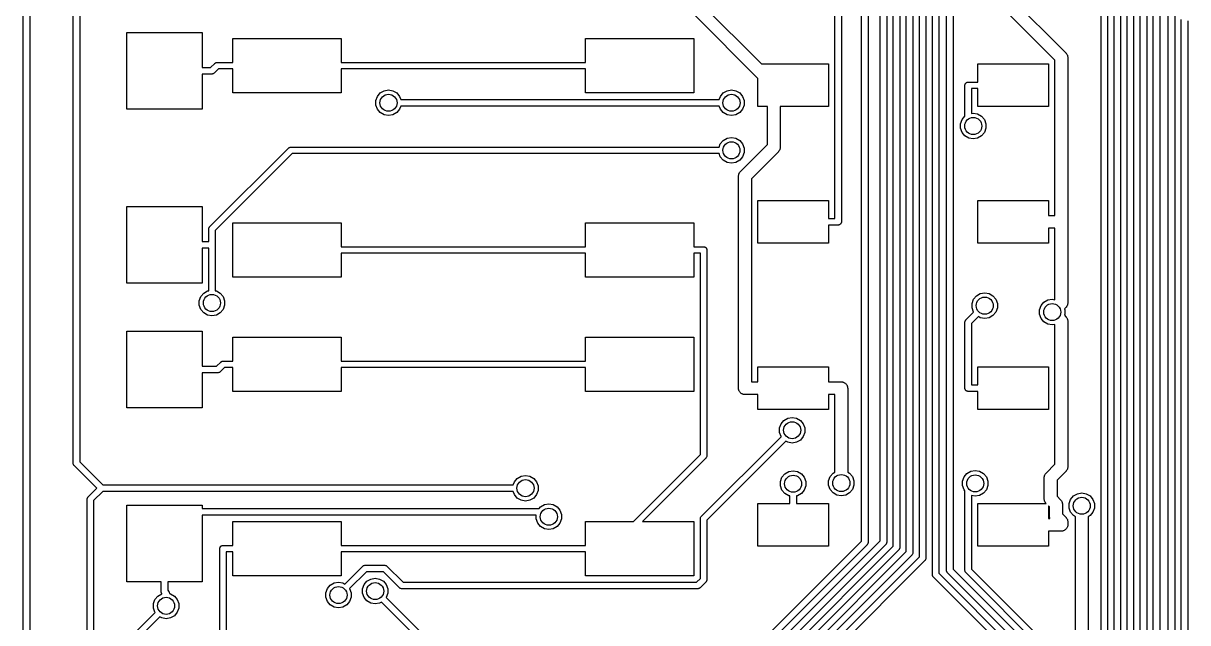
# Model space of a CAD drawing. Extents: x 0 to 100, y -163 to 0.
# Drawn here: x 26.7 to 53.96, y -49.9 to -35.85 of the extents above; entities that cross this region are included whole.
import ezdxf

# ---------------------------------------------------------------- set-up
doc = ezdxf.new("R2010")
doc.units = 0
doc.header["$MEASUREMENT"] = 0
doc.layers.add('BLACK', color=7, linetype='CONTINUOUS')

msp = doc.modelspace()

# ---------------------------------------------------------------- linework, layer by layer
at = {"layer": 'Black'}
for p, q in [((48.3154, -48.6692), (48.3154, -9.11906)), ((48.4678, -9.0875), (48.4678, -48.6376)), ((48.1362, -9.54), (48.1362, -48.7376)), ((47.9838, -48.7692), (47.9838, -9.57156)), ((47.6787, -48.3543), (47.6787, -11.2998)), ((47.8311, -11.2682), (47.8311, -48.3859)), ((47.3736, -48.2278), (47.3736, -11.5014)), ((47.526, -11.4698), (47.526, -48.2594)), ((26.695, -73.0124), (26.695, -13.6828)), ((26.8474, -13.6512), (26.8474, -72.9808)), ((47.0685, -48.1013), (47.0685, -13.7363)), ((47.2209, -13.7047), (47.2209, -48.1329)), ((46.7634, -47.9748), (46.7634, -15.9712)), ((46.9158, -15.9396), (46.9158, -48.0064)), ((52.2398, -54.5688), (52.2398, -20.6536)), ((52.3922, -20.6852), (52.3922, -54.6004)), ((52.5449, -54.6953), (52.5449, -20.7801)), ((52.6973, -20.8117), (52.6973, -54.7269)), ((52.85, -55.075), (52.85, -20.9066)), ((53.0024, -20.9382), (53.0024, -55.1066)), ((51.9347, -54.4423), (51.9347, -21.1049)), ((52.0871, -21.0733), (52.0871, -54.4739)), ((53.1551, -55.3086), (53.1551, -21.3495)), ((53.3075, -21.3811), (53.3075, -55.3402)), ((53.5058, -55.3895), (53.5058, -24.7821)), ((53.6582, -24.8137), (53.6582, -55.4211)), ((27.8638, -46.1595), (27.8638, -25.06)), ((28.0162, -25.06), (28.0162, -46.1279)), ((46.325, -47.9816), (46.325, -34.6285)), ((46.4774, -34.5723), (46.4774, -48.0132)), ((49.3516, -34.7826), (51.1113, -36.5422)), ((50.8552, -36.7104), (49.0955, -34.9508)), ((42.5808, -35.3965), (43.9842, -36.8)), ((45.7012, -40.4238), (45.7012, -35.1875)), ((45.8536, -35.1875), (45.8536, -40.5)), ((43.8975, -37.1375), (42.4126, -35.6526)), ((53.811, -55.5159), (53.811, -35.756)), ((53.9634, -35.7876), (53.9634, -55.5475)), ((29.1161, -37.8595), (29.1161, -36.0612)), ((29.1161, -36.0612), (30.8839, -36.0612)), ((30.8839, -36.0612), (30.8839, -36.8842)), ((31.6025, -36.7648), (31.6025, -36.206)), ((31.6025, -36.206), (34.1425, -36.206)), ((34.1425, -36.206), (34.1425, -36.7648)), ((39.8575, -36.7648), (39.8575, -36.206)), ((39.8575, -36.206), (42.3975, -36.206)), ((42.3975, -36.206), (42.3975, -37.476)), ((31.0812, -36.8842), (31.1783, -36.7871)), ((31.1783, -36.7871), (31.1811, -36.7852)), ((31.1811, -36.7852), (31.1832, -36.7826)), ((31.1832, -36.7826), (31.1918, -36.7777)), ((31.1918, -36.7777), (31.2, -36.7719)), ((31.2, -36.7719), (31.2032, -36.7711)), ((31.2032, -36.7711), (31.2061, -36.7694)), ((31.2061, -36.7694), (31.2159, -36.7677)), ((31.2159, -36.7677), (31.2256, -36.7651)), ((31.2256, -36.7651), (31.2289, -36.7654)), ((31.2289, -36.7654), (31.2322, -36.7648)), ((31.2322, -36.7648), (31.6025, -36.7648)), ((34.1425, -36.7648), (39.8575, -36.7648)), ((43.9842, -36.8), (45.5485, -36.8)), ((45.5485, -36.8), (45.5485, -37.8)), ((49.0515, -37.2238), (49.0515, -36.8)), ((49.0515, -36.8), (50.7025, -36.8)), ((50.7025, -36.8), (50.7025, -37.8)), ((50.8552, -40.35), (50.8552, -36.7104)), ((51.1113, -36.5422), (51.1151, -36.5476)), ((51.1151, -36.5476), (51.1201, -36.5519)), ((51.1201, -36.5519), (51.1299, -36.5688)), ((51.1299, -36.5688), (51.1411, -36.5849)), ((51.1411, -36.5849), (51.1429, -36.5913)), ((51.1429, -36.5913), (51.1462, -36.597)), ((51.1462, -36.597), (51.1496, -36.6163)), ((51.1496, -36.6163), (51.1546, -36.6352)), ((51.1546, -36.6352), (51.1541, -36.6418)), ((51.1541, -36.6418), (51.1552, -36.6483)), ((51.1552, -36.6483), (51.1552, -40.5)), ((30.8839, -36.8842), (31.0812, -36.8842)), ((31.1128, -37.0366), (30.8839, -37.0366)), ((30.8839, -37.0366), (30.8839, -37.8595)), ((31.1161, -37.036), (31.1128, -37.0366)), ((31.1194, -37.0363), (31.1161, -37.036)), ((31.1291, -37.0337), (31.1194, -37.0363)), ((31.1389, -37.032), (31.1291, -37.0337)), ((31.1418, -37.0303), (31.1389, -37.032)), ((31.145, -37.0295), (31.1418, -37.0303)), ((31.1532, -37.0237), (31.145, -37.0295)), ((31.1618, -37.0188), (31.1532, -37.0237)), ((31.1639, -37.0162), (31.1618, -37.0188)), ((31.1667, -37.0143), (31.1639, -37.0162)), ((31.2638, -36.9172), (31.1667, -37.0143)), ((31.6025, -36.9172), (31.2638, -36.9172)), ((31.6025, -37.476), (31.6025, -36.9172)), ((39.8575, -36.9172), (34.1425, -36.9172)), ((34.1425, -36.9172), (34.1425, -37.476)), ((39.8575, -37.476), (39.8575, -36.9172)), ((43.8975, -37.8), (43.8975, -37.1375)), ((48.7464, -37.3), (48.7476, -37.2934)), ((48.7464, -38.0253), (48.7464, -37.3)), ((48.7476, -37.2868), (48.7498, -37.2805)), ((48.7476, -37.2934), (48.7476, -37.2868)), ((48.7498, -37.2805), (48.751, -37.2739)), ((48.751, -37.2739), (48.7543, -37.2682)), ((48.7543, -37.2682), (48.7566, -37.2619)), ((48.7566, -37.2619), (48.7609, -37.2568)), ((48.7609, -37.2568), (48.7642, -37.251)), ((48.7642, -37.251), (48.7693, -37.2467)), ((48.7693, -37.2467), (48.7736, -37.2416)), ((48.7736, -37.2416), (48.7794, -37.2383)), ((48.7794, -37.2383), (48.7845, -37.234)), ((48.7845, -37.234), (48.7908, -37.2317)), ((48.7908, -37.2317), (48.7965, -37.2284)), ((48.7965, -37.2284), (48.8031, -37.2272)), ((48.8031, -37.2272), (48.8094, -37.225)), ((48.8094, -37.225), (48.816, -37.225)), ((48.816, -37.225), (48.8226, -37.2238)), ((48.8226, -37.2238), (49.0515, -37.2238)), ((34.1425, -37.476), (31.6025, -37.476)), ((34.9505, -37.6576), (34.9863, -37.5593)), ((34.9863, -37.5593), (35.0535, -37.4792)), ((35.0535, -37.4792), (35.1441, -37.4269)), ((35.1441, -37.4269), (35.2471, -37.4088)), ((35.2471, -37.4088), (35.3501, -37.4269)), ((35.3501, -37.4269), (35.4407, -37.4792)), ((35.4407, -37.4792), (35.5079, -37.5593)), ((35.5079, -37.5593), (35.535, -37.6337)), ((42.3975, -37.476), (39.8575, -37.476)), ((42.992, -37.6337), (43.0191, -37.5593)), ((43.0191, -37.5593), (43.0863, -37.4792)), ((43.0863, -37.4792), (43.1769, -37.4269)), ((43.1769, -37.4269), (43.2799, -37.4088)), ((43.2799, -37.4088), (43.3829, -37.4269)), ((43.3829, -37.4269), (43.4735, -37.4792)), ((43.4735, -37.4792), (43.5407, -37.5593)), ((43.5407, -37.5593), (43.5765, -37.6576)), ((49.0515, -37.3762), (48.8988, -37.3762)), ((48.8988, -37.3762), (48.8988, -37.9608)), ((49.0515, -37.8), (49.0515, -37.3762)), ((30.8839, -37.8595), (29.1161, -37.8595)), ((34.9505, -37.7622), (34.9505, -37.6576)), ((34.9863, -37.8605), (34.9505, -37.7622)), ((35.0535, -37.9406), (34.9863, -37.8605)), ((35.5079, -37.8605), (35.4407, -37.9406)), ((35.535, -37.7861), (35.5079, -37.8605)), ((35.535, -37.6337), (42.992, -37.6337)), ((42.992, -37.7861), (35.535, -37.7861)), ((43.0191, -37.8605), (42.992, -37.7861)), ((43.0863, -37.9406), (43.0191, -37.8605)), ((43.5407, -37.8605), (43.4735, -37.9406)), ((43.5765, -37.7622), (43.5407, -37.8605)), ((43.5765, -37.6576), (43.5765, -37.7622)), ((44.1221, -37.8), (43.8975, -37.8)), ((44.1221, -38.6876), (44.1221, -37.8)), ((45.5485, -37.8), (44.4221, -37.8)), ((44.4221, -37.8), (44.4221, -38.7497)), ((50.7025, -37.8), (49.0515, -37.8)), ((35.1441, -37.9929), (35.0535, -37.9406)), ((35.2471, -38.011), (35.1441, -37.9929)), ((35.3501, -37.9929), (35.2471, -38.011)), ((35.4407, -37.9406), (35.3501, -37.9929)), ((43.1769, -37.9929), (43.0863, -37.9406)), ((43.2799, -38.011), (43.1769, -37.9929)), ((43.3829, -37.9929), (43.2799, -38.011)), ((43.4735, -37.9406), (43.3829, -37.9929)), ((48.6446, -38.2022), (48.6804, -38.1039)), ((48.6804, -38.1039), (48.7464, -38.0253)), ((48.8988, -37.9608), (48.9412, -37.9534)), ((48.9412, -37.9534), (49.0442, -37.9715)), ((49.0442, -37.9715), (49.1348, -38.0238)), ((49.1348, -38.0238), (49.202, -38.1039)), ((49.202, -38.1039), (49.2378, -38.2022)), ((48.6446, -38.3068), (48.6446, -38.2022)), ((48.6804, -38.4051), (48.6446, -38.3068)), ((48.7476, -38.4852), (48.6804, -38.4051)), ((49.202, -38.4051), (49.1348, -38.4852)), ((49.2378, -38.3068), (49.202, -38.4051)), ((49.2378, -38.2022), (49.2378, -38.3068)), ((42.9909, -38.7481), (43.018, -38.6737)), ((43.018, -38.6737), (43.0852, -38.5936)), ((43.0852, -38.5936), (43.1758, -38.5413)), ((43.1758, -38.5413), (43.2788, -38.5232)), ((43.2788, -38.5232), (43.3818, -38.5413)), ((43.3818, -38.5413), (43.4724, -38.5936)), ((43.4724, -38.5936), (43.5396, -38.6737)), ((43.4887, -39.3209), (44.1221, -38.6876)), ((43.5396, -38.6737), (43.5754, -38.772)), ((48.8382, -38.5375), (48.7476, -38.4852)), ((48.9412, -38.5556), (48.8382, -38.5375)), ((49.0442, -38.5375), (48.9412, -38.5556)), ((49.1348, -38.4852), (49.0442, -38.5375)), ((31.0589, -40.6201), (32.9086, -38.7704)), ((32.9941, -38.9005), (31.189, -40.7056)), ((32.9086, -38.7704), (32.9114, -38.7685)), ((32.9114, -38.7685), (32.9135, -38.7659)), ((32.9135, -38.7659), (32.9221, -38.761)), ((32.9221, -38.761), (32.9303, -38.7552)), ((32.9303, -38.7552), (32.9335, -38.7544)), ((32.9335, -38.7544), (32.9364, -38.7527)), ((32.9364, -38.7527), (32.9462, -38.751)), ((32.9462, -38.751), (32.9559, -38.7484)), ((32.9559, -38.7484), (32.9592, -38.7487)), ((32.9592, -38.7487), (32.9625, -38.7481)), ((32.9625, -38.7481), (42.9909, -38.7481)), ((42.9909, -38.9005), (32.9941, -38.9005)), ((43.018, -38.9749), (42.9909, -38.9005)), ((43.0852, -39.055), (43.018, -38.9749)), ((43.5396, -38.9749), (43.4724, -39.055)), ((43.5754, -38.8766), (43.5396, -38.9749)), ((43.5754, -38.772), (43.5754, -38.8766)), ((44.3782, -38.8558), (43.7448, -39.4891)), ((44.382, -38.8504), (44.3782, -38.8558)), ((44.387, -38.8461), (44.382, -38.8504)), ((44.3968, -38.8291), (44.387, -38.8461)), ((44.408, -38.8131), (44.3968, -38.8291)), ((44.4098, -38.8067), (44.408, -38.8131)), ((44.4131, -38.801), (44.4098, -38.8067)), ((44.4165, -38.7817), (44.4131, -38.801)), ((44.4215, -38.7628), (44.4165, -38.7817)), ((44.4221, -38.7497), (44.421, -38.7562)), ((44.421, -38.7562), (44.4215, -38.7628)), ((43.1758, -39.1073), (43.0852, -39.055)), ((43.2788, -39.1254), (43.1758, -39.1073)), ((43.3818, -39.1073), (43.2788, -39.1254)), ((43.4724, -39.055), (43.3818, -39.1073)), ((43.4448, -39.427), (43.4459, -39.4205)), ((43.4448, -44.4), (43.4448, -39.427)), ((43.4454, -39.4139), (43.4504, -39.395)), ((43.4459, -39.4205), (43.4454, -39.4139)), ((43.4504, -39.395), (43.4538, -39.3757)), ((43.4538, -39.3757), (43.4571, -39.37)), ((43.4571, -39.37), (43.4589, -39.3636)), ((43.4589, -39.3636), (43.4701, -39.3476)), ((43.4701, -39.3476), (43.4799, -39.3306)), ((43.4799, -39.3306), (43.4849, -39.3263)), ((43.4849, -39.3263), (43.4887, -39.3209)), ((43.7448, -39.4891), (43.7448, -44.25)), ((43.8975, -41), (43.8975, -40)), ((43.8975, -40), (45.5485, -40)), ((45.5485, -40), (45.5485, -40.4238)), ((49.0515, -41), (49.0515, -40)), ((49.0515, -40), (50.7025, -40)), ((50.7025, -40), (50.7025, -40.35)), ((29.1161, -41.9388), (29.1161, -40.1405)), ((29.1161, -40.1405), (30.8839, -40.1405)), ((30.8839, -40.1405), (30.8839, -40.9634)), ((50.7025, -40.35), (50.8552, -40.35)), ((31.0495, -40.6336), (31.0544, -40.625)), ((31.0544, -40.625), (31.057, -40.6229)), ((31.057, -40.6229), (31.0589, -40.6201)), ((31.6025, -41.794), (31.6025, -40.524)), ((31.6025, -40.524), (34.1425, -40.524)), ((34.1425, -40.524), (34.1425, -41.0828)), ((39.8575, -41.0828), (39.8575, -40.524)), ((39.8575, -40.524), (42.3975, -40.524)), ((42.3975, -40.524), (42.3975, -41.0828)), ((45.5485, -40.4238), (45.7012, -40.4238)), ((45.7774, -40.5762), (45.5485, -40.5762)), ((45.5485, -40.5762), (45.5485, -41)), ((45.784, -40.575), (45.7774, -40.5762)), ((45.7906, -40.575), (45.784, -40.575)), ((45.7969, -40.5728), (45.7906, -40.575)), ((45.8035, -40.5716), (45.7969, -40.5728)), ((45.8092, -40.5683), (45.8035, -40.5716)), ((45.8155, -40.566), (45.8092, -40.5683)), ((45.8206, -40.5617), (45.8155, -40.566)), ((45.8264, -40.5584), (45.8206, -40.5617)), ((45.8307, -40.5533), (45.8264, -40.5584)), ((45.8358, -40.549), (45.8307, -40.5533)), ((45.8391, -40.5432), (45.8358, -40.549)), ((45.8434, -40.5381), (45.8391, -40.5432)), ((45.8457, -40.5318), (45.8434, -40.5381)), ((45.849, -40.5261), (45.8457, -40.5318)), ((45.8502, -40.5195), (45.849, -40.5261)), ((45.8524, -40.5132), (45.8502, -40.5195)), ((45.8536, -40.5), (45.8524, -40.5066)), ((45.8524, -40.5066), (45.8524, -40.5132)), ((51.1552, -40.5), (51.1552, -42.3999)), ((31.0366, -40.674), (31.0372, -40.6707)), ((31.0366, -40.9634), (31.0366, -40.674)), ((31.0369, -40.6674), (31.0395, -40.6577)), ((31.0372, -40.6707), (31.0369, -40.6674)), ((31.0395, -40.6577), (31.0412, -40.6479)), ((31.0412, -40.6479), (31.0429, -40.645)), ((31.0429, -40.645), (31.0437, -40.6418)), ((31.0437, -40.6418), (31.0495, -40.6336)), ((31.189, -40.7056), (31.189, -41.0396)), ((50.8552, -40.65), (50.7025, -40.65)), ((50.7025, -40.65), (50.7025, -41)), ((50.8552, -42.325), (50.8552, -40.65)), ((30.8839, -40.9634), (31.0366, -40.9634)), ((31.0366, -41.1158), (30.8839, -41.1158)), ((30.8839, -41.1158), (30.8839, -41.9388)), ((31.0366, -42.1145), (31.0366, -41.1158)), ((31.189, -41.0396), (31.189, -42.1145)), ((34.1425, -41.0828), (39.8575, -41.0828)), ((42.3975, -41.0828), (42.6264, -41.0828)), ((42.6264, -41.0828), (42.633, -41.084)), ((42.633, -41.084), (42.6396, -41.084)), ((42.6396, -41.084), (42.6459, -41.0862)), ((42.6459, -41.0862), (42.6525, -41.0874)), ((42.6525, -41.0874), (42.6582, -41.0907)), ((42.6582, -41.0907), (42.6645, -41.093)), ((42.6645, -41.093), (42.6696, -41.0973)), ((42.6696, -41.0973), (42.6754, -41.1006)), ((42.6754, -41.1006), (42.6797, -41.1057)), ((42.6797, -41.1057), (42.6848, -41.11)), ((42.6848, -41.11), (42.6881, -41.1158)), ((42.6881, -41.1158), (42.6924, -41.1209)), ((42.6924, -41.1209), (42.6947, -41.1272)), ((42.6947, -41.1272), (42.698, -41.1329)), ((42.698, -41.1329), (42.6992, -41.1395)), ((42.6992, -41.1395), (42.7014, -41.1458)), ((42.7014, -41.1458), (42.7014, -41.1524)), ((42.7014, -41.1524), (42.7026, -41.159)), ((42.7026, -41.159), (42.7026, -45.987)), ((45.5485, -41), (43.8975, -41)), ((50.7025, -41), (49.0515, -41)), ((39.8575, -41.2352), (34.1425, -41.2352)), ((34.1425, -41.2352), (34.1425, -41.794)), ((39.8575, -41.794), (39.8575, -41.2352)), ((42.5502, -41.2352), (42.3975, -41.2352)), ((42.3975, -41.2352), (42.3975, -41.794)), ((42.5502, -45.9554), (42.5502, -41.2352)), ((30.8839, -41.9388), (29.1161, -41.9388)), ((34.1425, -41.794), (31.6025, -41.794)), ((42.3975, -41.794), (39.8575, -41.794)), ((30.8162, -42.3499), (30.852, -42.2516)), ((30.852, -42.2516), (30.9192, -42.1715)), ((30.9192, -42.1715), (31.0098, -42.1192)), ((31.0098, -42.1192), (31.0366, -42.1145)), ((31.189, -42.1145), (31.2158, -42.1192)), ((31.2158, -42.1192), (31.3064, -42.1715)), ((31.3064, -42.1715), (31.3736, -42.2516)), ((31.3736, -42.2516), (31.4094, -42.3499)), ((48.9487, -42.3144), (49.0159, -42.2343)), ((49.0159, -42.2343), (49.1065, -42.182)), ((49.1065, -42.182), (49.2095, -42.1639)), ((49.2095, -42.1639), (49.3125, -42.182)), ((49.3125, -42.182), (49.4031, -42.2343)), ((49.4031, -42.2343), (49.4703, -42.3144)), ((30.8162, -42.4545), (30.8162, -42.3499)), ((30.852, -42.5528), (30.8162, -42.4545)), ((31.4094, -42.4545), (31.3736, -42.5528)), ((31.4094, -42.3499), (31.4094, -42.4545)), ((48.9129, -42.4127), (48.9487, -42.3144)), ((48.9129, -42.5173), (48.9129, -42.4127)), ((48.9487, -42.6156), (48.9129, -42.5173)), ((49.4703, -42.3144), (49.5061, -42.4127)), ((49.5061, -42.5173), (49.4703, -42.6156)), ((49.5061, -42.4127), (49.5061, -42.5173)), ((50.4938, -42.5624), (50.5296, -42.4641)), ((50.5296, -42.4641), (50.5968, -42.384)), ((50.5968, -42.384), (50.6874, -42.3317)), ((50.6874, -42.3317), (50.7904, -42.3136)), ((50.7904, -42.3136), (50.8552, -42.325)), ((51.1113, -42.506), (51.0784, -42.5388)), ((51.1151, -42.5006), (51.1113, -42.506)), ((51.1201, -42.4963), (51.1151, -42.5006)), ((51.1299, -42.4793), (51.1201, -42.4963)), ((51.1411, -42.4633), (51.1299, -42.4793)), ((51.1429, -42.4569), (51.1411, -42.4633)), ((51.1462, -42.4512), (51.1429, -42.4569)), ((51.1496, -42.4319), (51.1462, -42.4512)), ((51.1546, -42.413), (51.1496, -42.4319)), ((51.1552, -42.3999), (51.1541, -42.4064)), ((51.1541, -42.4064), (51.1546, -42.413)), ((30.9192, -42.6329), (30.852, -42.5528)), ((31.0098, -42.6852), (30.9192, -42.6329)), ((31.1128, -42.7033), (31.0098, -42.6852)), ((31.2158, -42.6852), (31.1128, -42.7033)), ((31.3064, -42.6329), (31.2158, -42.6852)), ((31.3736, -42.5528), (31.3064, -42.6329)), ((48.7593, -42.8115), (48.7642, -42.8029)), ((48.7642, -42.8029), (48.7668, -42.8008)), ((48.7668, -42.8008), (48.7687, -42.798)), ((48.7687, -42.798), (48.9498, -42.6169)), ((49.0607, -42.7215), (48.8988, -42.8835)), ((48.9498, -42.6169), (48.9487, -42.6156)), ((49.1065, -42.748), (49.0607, -42.7215)), ((49.2095, -42.7661), (49.1065, -42.748)), ((49.3125, -42.748), (49.2095, -42.7661)), ((49.4031, -42.6957), (49.3125, -42.748)), ((49.4703, -42.6156), (49.4031, -42.6957)), ((50.4938, -42.667), (50.4938, -42.5624)), ((50.5296, -42.7653), (50.4938, -42.667)), ((50.5968, -42.8454), (50.5296, -42.7653)), ((51.0784, -42.5388), (51.087, -42.5624)), ((51.087, -42.667), (51.0784, -42.6906)), ((51.0784, -42.6906), (51.1113, -42.7234)), ((51.087, -42.5624), (51.087, -42.667)), ((51.1113, -42.7234), (51.1151, -42.7288)), ((51.1151, -42.7288), (51.1201, -42.7331)), ((51.1201, -42.7331), (51.1299, -42.7501)), ((51.1299, -42.7501), (51.1411, -42.7661)), ((51.1411, -42.7661), (51.1429, -42.7725)), ((51.1429, -42.7725), (51.1462, -42.7782)), ((51.1462, -42.7782), (51.1496, -42.7975)), ((51.1496, -42.7975), (51.1546, -42.8164)), ((29.1161, -44.8595), (29.1161, -43.0612)), ((29.1161, -43.0612), (30.8839, -43.0612)), ((30.8839, -43.0612), (30.8839, -43.8842)), ((48.7464, -42.8519), (48.747, -42.8486)), ((48.7464, -44.4), (48.7464, -42.8519)), ((48.7467, -42.8453), (48.7493, -42.8356)), ((48.747, -42.8486), (48.7467, -42.8453)), ((48.7493, -42.8356), (48.751, -42.8258)), ((48.751, -42.8258), (48.7527, -42.8229)), ((48.7527, -42.8229), (48.7535, -42.8197)), ((48.7535, -42.8197), (48.7593, -42.8115)), ((48.8988, -42.8835), (48.8988, -44.3238)), ((50.6874, -42.8977), (50.5968, -42.8454)), ((50.7904, -42.9158), (50.6874, -42.8977)), ((50.8552, -42.9044), (50.7904, -42.9158)), ((50.8552, -46.1813), (50.8552, -42.9044)), ((51.1546, -42.8164), (51.1541, -42.823)), ((51.1541, -42.823), (51.1552, -42.8295)), ((51.1552, -42.8295), (51.1552, -46.2434)), ((31.6025, -43.7648), (31.6025, -43.206)), ((31.6025, -43.206), (34.1425, -43.206)), ((34.1425, -43.206), (34.1425, -43.7648)), ((39.8575, -43.7648), (39.8575, -43.206)), ((39.8575, -43.206), (42.3975, -43.206)), ((42.3975, -43.206), (42.3975, -44.476)), ((30.8839, -43.8842), (31.2226, -43.8842)), ((31.2226, -43.8842), (31.3197, -43.7871)), ((31.3197, -43.7871), (31.3225, -43.7852)), ((31.3225, -43.7852), (31.3246, -43.7826)), ((31.3246, -43.7826), (31.3332, -43.7777)), ((31.3332, -43.7777), (31.3414, -43.7719)), ((31.3414, -43.7719), (31.3446, -43.7711)), ((31.3446, -43.7711), (31.3475, -43.7694)), ((31.3475, -43.7694), (31.3573, -43.7677)), ((31.3573, -43.7677), (31.367, -43.7651)), ((31.367, -43.7651), (31.3703, -43.7654)), ((31.3703, -43.7654), (31.3736, -43.7648)), ((31.3736, -43.7648), (31.6025, -43.7648)), ((34.1425, -43.7648), (39.8575, -43.7648)), ((43.8975, -44.25), (43.8975, -43.9)), ((43.8975, -43.9), (45.5485, -43.9)), ((45.5485, -43.9), (45.5485, -44.25)), ((49.0515, -44.3238), (49.0515, -43.9)), ((49.0515, -43.9), (50.7025, -43.9)), ((50.7025, -43.9), (50.7025, -44.9)), ((31.2542, -44.0366), (30.8839, -44.0366)), ((30.8839, -44.0366), (30.8839, -44.8595)), ((31.2575, -44.036), (31.2542, -44.0366)), ((31.2608, -44.0363), (31.2575, -44.036)), ((31.2705, -44.0337), (31.2608, -44.0363)), ((31.2803, -44.032), (31.2705, -44.0337)), ((31.2832, -44.0303), (31.2803, -44.032)), ((31.2864, -44.0295), (31.2832, -44.0303)), ((31.2946, -44.0237), (31.2864, -44.0295)), ((31.3032, -44.0188), (31.2946, -44.0237)), ((31.3053, -44.0162), (31.3032, -44.0188)), ((31.3081, -44.0143), (31.3053, -44.0162)), ((31.4052, -43.9172), (31.3081, -44.0143)), ((31.6025, -43.9172), (31.4052, -43.9172)), ((31.6025, -44.476), (31.6025, -43.9172)), ((39.8575, -43.9172), (34.1425, -43.9172)), ((34.1425, -43.9172), (34.1425, -44.476)), ((39.8575, -44.476), (39.8575, -43.9172)), ((43.4471, -44.4129), (43.4448, -44.4)), ((43.4471, -44.426), (43.4471, -44.4129)), ((43.4516, -44.4384), (43.4471, -44.426)), ((43.4538, -44.4513), (43.4516, -44.4384)), ((43.7448, -44.25), (43.8975, -44.25)), ((45.5485, -44.25), (45.8512, -44.25)), ((45.8512, -44.25), (45.8641, -44.2523)), ((45.8641, -44.2523), (45.8772, -44.2523)), ((45.8772, -44.2523), (45.8896, -44.2568)), ((45.8896, -44.2568), (45.9025, -44.259)), ((45.9025, -44.259), (45.9139, -44.2656)), ((45.9139, -44.2656), (45.9262, -44.2701)), ((45.9262, -44.2701), (45.9363, -44.2785)), ((45.9363, -44.2785), (45.9476, -44.2851)), ((45.9476, -44.2851), (45.9561, -44.2951)), ((45.9561, -44.2951), (45.9661, -44.3036)), ((45.9661, -44.3036), (45.9727, -44.3149)), ((45.9727, -44.3149), (45.9811, -44.325)), ((45.9811, -44.325), (45.9856, -44.3373)), ((45.9856, -44.3373), (45.9922, -44.3487)), ((45.9922, -44.3487), (45.9944, -44.3616)), ((45.9944, -44.3616), (45.9989, -44.374)), ((45.9989, -44.374), (45.9989, -44.3871)), ((45.9989, -44.3871), (46.0012, -44.4)), ((46.0012, -44.4), (46.0012, -46.3661)), ((48.7476, -44.4066), (48.7464, -44.4)), ((48.7476, -44.4132), (48.7476, -44.4066)), ((48.7498, -44.4195), (48.7476, -44.4132)), ((48.751, -44.4261), (48.7498, -44.4195)), ((48.7543, -44.4318), (48.751, -44.4261)), ((48.7566, -44.4381), (48.7543, -44.4318)), ((48.7609, -44.4432), (48.7566, -44.4381)), ((48.7642, -44.449), (48.7609, -44.4432)), ((48.8988, -44.3238), (49.0515, -44.3238)), ((34.1425, -44.476), (31.6025, -44.476)), ((42.3975, -44.476), (39.8575, -44.476)), ((43.4604, -44.4627), (43.4538, -44.4513)), ((43.4649, -44.475), (43.4604, -44.4627)), ((43.4733, -44.4851), (43.4649, -44.475)), ((43.4799, -44.4964), (43.4733, -44.4851)), ((43.4899, -44.5049), (43.4799, -44.4964)), ((43.4984, -44.5149), (43.4899, -44.5049)), ((43.5097, -44.5215), (43.4984, -44.5149)), ((43.5198, -44.5299), (43.5097, -44.5215)), ((43.5321, -44.5344), (43.5198, -44.5299)), ((43.5435, -44.541), (43.5321, -44.5344)), ((43.5564, -44.5432), (43.5435, -44.541)), ((43.5688, -44.5477), (43.5564, -44.5432)), ((43.5819, -44.5477), (43.5688, -44.5477)), ((43.5948, -44.55), (43.5819, -44.5477)), ((43.8975, -44.55), (43.5948, -44.55)), ((43.8975, -44.9), (43.8975, -44.55)), ((45.7012, -44.55), (45.5485, -44.55)), ((45.5485, -44.55), (45.5485, -44.9)), ((45.7012, -46.3661), (45.7012, -44.55)), ((48.7693, -44.4533), (48.7642, -44.449)), ((48.7736, -44.4584), (48.7693, -44.4533)), ((48.7794, -44.4617), (48.7736, -44.4584)), ((48.7845, -44.466), (48.7794, -44.4617)), ((48.7908, -44.4683), (48.7845, -44.466)), ((48.7965, -44.4716), (48.7908, -44.4683)), ((48.8031, -44.4728), (48.7965, -44.4716)), ((48.8094, -44.475), (48.8031, -44.4728)), ((48.816, -44.475), (48.8094, -44.475)), ((48.8226, -44.4762), (48.816, -44.475)), ((49.0515, -44.4762), (48.8226, -44.4762)), ((49.0515, -44.9), (49.0515, -44.4762)), ((30.8839, -44.8595), (29.1161, -44.8595)), ((45.5485, -44.9), (43.8975, -44.9)), ((50.7025, -44.9), (49.0515, -44.9)), ((44.4038, -45.3318), (44.4396, -45.2335)), ((44.4396, -45.2335), (44.5068, -45.1534)), ((44.5068, -45.1534), (44.5974, -45.1011)), ((44.5974, -45.1011), (44.7004, -45.083)), ((44.7004, -45.083), (44.8034, -45.1011)), ((44.8034, -45.1011), (44.894, -45.1534)), ((44.894, -45.1534), (44.9612, -45.2335)), ((44.9612, -45.2335), (44.997, -45.3318)), ((42.5725, -47.4042), (44.4407, -45.536)), ((44.4038, -45.4364), (44.4038, -45.3318)), ((44.4396, -45.5347), (44.4038, -45.4364)), ((44.4407, -45.536), (44.4396, -45.5347)), ((44.9612, -45.5347), (44.894, -45.6148)), ((44.997, -45.4364), (44.9612, -45.5347)), ((44.997, -45.3318), (44.997, -45.4364)), ((44.5516, -45.6406), (42.7026, -47.4897)), ((44.5974, -45.6671), (44.5516, -45.6406)), ((44.7004, -45.6852), (44.5974, -45.6671)), ((44.8034, -45.6671), (44.7004, -45.6852)), ((44.894, -45.6148), (44.8034, -45.6671)), ((40.9816, -47.524), (42.5502, -45.9554)), ((42.6803, -46.0409), (41.1972, -47.524)), ((42.6822, -46.0381), (42.6803, -46.0409)), ((42.6848, -46.036), (42.6822, -46.0381)), ((42.6897, -46.0274), (42.6848, -46.036)), ((42.6955, -46.0192), (42.6897, -46.0274)), ((42.6963, -46.016), (42.6955, -46.0192)), ((42.698, -46.0131), (42.6963, -46.016)), ((42.6997, -46.0033), (42.698, -46.0131)), ((42.7023, -45.9936), (42.6997, -46.0033)), ((42.7026, -45.987), (42.702, -45.9903)), ((42.702, -45.9903), (42.7023, -45.9936)), ((27.8644, -46.1628), (27.8638, -46.1595)), ((27.8641, -46.1661), (27.8644, -46.1628)), ((27.8667, -46.1758), (27.8641, -46.1661)), ((27.8684, -46.1856), (27.8667, -46.1758)), ((27.8701, -46.1885), (27.8684, -46.1856)), ((27.8709, -46.1917), (27.8701, -46.1885)), ((27.8767, -46.1999), (27.8709, -46.1917)), ((27.8816, -46.2085), (27.8767, -46.1999)), ((27.8842, -46.2106), (27.8816, -46.2085)), ((27.8861, -46.2134), (27.8842, -46.2106)), ((28.4155, -46.7428), (27.8861, -46.2134)), ((28.0162, -46.1279), (28.5549, -46.6666)), ((44.5294, -46.4073), (44.62, -46.355)), ((44.62, -46.355), (44.723, -46.3369)), ((44.723, -46.3369), (44.826, -46.355)), ((44.826, -46.355), (44.9166, -46.4073)), ((48.7936, -46.3997), (48.8842, -46.3474)), ((48.8842, -46.3474), (48.9872, -46.3293)), ((48.9872, -46.3293), (49.0902, -46.3474)), ((49.0902, -46.3474), (49.1808, -46.3997)), ((50.6471, -46.3893), (50.8552, -46.1813)), ((51.1113, -46.3495), (50.9032, -46.5575)), ((51.1151, -46.3441), (51.1113, -46.3495)), ((51.1201, -46.3398), (51.1151, -46.3441)), ((51.1299, -46.3228), (51.1201, -46.3398)), ((51.1411, -46.3068), (51.1299, -46.3228)), ((51.1429, -46.3004), (51.1411, -46.3068)), ((51.1462, -46.2947), (51.1429, -46.3004)), ((51.1496, -46.2754), (51.1462, -46.2947)), ((51.1546, -46.2565), (51.1496, -46.2754)), ((51.1552, -46.2434), (51.1541, -46.2499)), ((51.1541, -46.2499), (51.1546, -46.2565)), ((38.1673, -46.6666), (38.1944, -46.5922)), ((38.1944, -46.5922), (38.2616, -46.5121)), ((38.2616, -46.5121), (38.3522, -46.4598)), ((38.3522, -46.4598), (38.4552, -46.4417)), ((38.4552, -46.4417), (38.5582, -46.4598)), ((38.5582, -46.4598), (38.6488, -46.5121)), ((38.6488, -46.5121), (38.716, -46.5922)), ((38.716, -46.5922), (38.7518, -46.6905)), ((44.4264, -46.5857), (44.4622, -46.4874)), ((44.4264, -46.6903), (44.4264, -46.5857)), ((44.4622, -46.4874), (44.5294, -46.4073)), ((44.9166, -46.4073), (44.9838, -46.4874)), ((44.9838, -46.4874), (45.0196, -46.5857)), ((45.0196, -46.5857), (45.0196, -46.6903)), ((45.5546, -46.5696), (45.5904, -46.4713)), ((45.5546, -46.6742), (45.5546, -46.5696)), ((45.5904, -46.4713), (45.6576, -46.3912)), ((45.6576, -46.3912), (45.7012, -46.3661)), ((46.0012, -46.3661), (46.0448, -46.3912)), ((46.0448, -46.3912), (46.112, -46.4713)), ((46.112, -46.4713), (46.1478, -46.5696)), ((46.1478, -46.5696), (46.1478, -46.6742)), ((48.6906, -46.5781), (48.7264, -46.4798)), ((48.6906, -46.6827), (48.6906, -46.5781)), ((48.7264, -46.4798), (48.7936, -46.3997)), ((49.1808, -46.3997), (49.248, -46.4798)), ((49.248, -46.4798), (49.2838, -46.5781)), ((49.2838, -46.5781), (49.2838, -46.6827)), ((50.6032, -46.4954), (50.6043, -46.4889)), ((50.6032, -46.9946), (50.6032, -46.4954)), ((50.6038, -46.4823), (50.6088, -46.4634)), ((50.6043, -46.4889), (50.6038, -46.4823)), ((50.6088, -46.4634), (50.6122, -46.4441)), ((50.6122, -46.4441), (50.6155, -46.4384)), ((50.6155, -46.4384), (50.6173, -46.432)), ((50.6173, -46.432), (50.6285, -46.416)), ((50.6285, -46.416), (50.6383, -46.399)), ((50.6383, -46.399), (50.6433, -46.3947)), ((50.6433, -46.3947), (50.6471, -46.3893)), ((50.9032, -46.5575), (50.9032, -46.9325)), ((28.2125, -46.9458), (28.4155, -46.7428)), ((28.5549, -46.819), (28.3426, -47.0313)), ((28.5549, -46.6666), (38.1673, -46.6666)), ((38.1673, -46.819), (28.5549, -46.819)), ((38.1944, -46.8934), (38.1673, -46.819)), ((38.2616, -46.9735), (38.1944, -46.8934)), ((38.716, -46.8934), (38.6488, -46.9735)), ((38.7518, -46.7951), (38.716, -46.8934)), ((38.7518, -46.6905), (38.7518, -46.7951)), ((44.4622, -46.7886), (44.4264, -46.6903)), ((44.5294, -46.8687), (44.4622, -46.7886)), ((44.62, -46.921), (44.5294, -46.8687)), ((44.9166, -46.8687), (44.826, -46.921)), ((44.9838, -46.7886), (44.9166, -46.8687)), ((45.0196, -46.6903), (44.9838, -46.7886)), ((45.5904, -46.7725), (45.5546, -46.6742)), ((45.6576, -46.8526), (45.5904, -46.7725)), ((45.7482, -46.9049), (45.6576, -46.8526)), ((46.0448, -46.8526), (45.9542, -46.9049)), ((46.112, -46.7725), (46.0448, -46.8526)), ((46.1478, -46.6742), (46.112, -46.7725)), ((48.7264, -46.781), (48.6906, -46.6827)), ((48.7464, -46.8048), (48.7264, -46.781)), ((48.7464, -48.6685), (48.7464, -46.8048)), ((49.1808, -46.8611), (49.0902, -46.9134)), ((49.248, -46.781), (49.1808, -46.8611)), ((49.2838, -46.6827), (49.248, -46.781)), ((51.2884, -46.9247), (51.379, -46.8724)), ((51.379, -46.8724), (51.482, -46.8543)), ((51.482, -46.8543), (51.585, -46.8724)), ((51.585, -46.8724), (51.6756, -46.9247)), ((28.1902, -46.9997), (28.1908, -46.9964)), ((28.1902, -70.5532), (28.1902, -46.9997)), ((28.1905, -46.9931), (28.1931, -46.9834)), ((28.1908, -46.9964), (28.1905, -46.9931)), ((28.1931, -46.9834), (28.1948, -46.9736)), ((28.1948, -46.9736), (28.1965, -46.9707)), ((28.1965, -46.9707), (28.1973, -46.9675)), ((28.1973, -46.9675), (28.2031, -46.9593)), ((28.2031, -46.9593), (28.208, -46.9507)), ((28.208, -46.9507), (28.2106, -46.9486)), ((28.2106, -46.9486), (28.2125, -46.9458)), ((28.3426, -47.0313), (28.3426, -70.5216)), ((29.1161, -48.9388), (29.1161, -47.1405)), ((29.1161, -47.1405), (30.8839, -47.1405)), ((30.8839, -47.1405), (30.8839, -47.2188)), ((38.3522, -47.0258), (38.2616, -46.9735)), ((38.4552, -47.0439), (38.3522, -47.0258)), ((38.5582, -47.0258), (38.4552, -47.0439)), ((38.6488, -46.9735), (38.5582, -47.0258)), ((38.8087, -47.1803), (38.8993, -47.128)), ((38.8993, -47.128), (39.0023, -47.1099)), ((39.0023, -47.1099), (39.1053, -47.128)), ((39.1053, -47.128), (39.1959, -47.1803)), ((43.8975, -48.1), (43.8975, -47.1)), ((43.8975, -47.1), (44.6468, -47.1)), ((44.6468, -46.9257), (44.62, -46.921)), ((44.6468, -47.1), (44.6468, -46.9257)), ((44.826, -46.921), (44.7992, -46.9257)), ((44.7992, -46.9257), (44.7992, -47.1)), ((44.7992, -47.1), (45.5485, -47.1)), ((45.5485, -47.1), (45.5485, -48.1)), ((45.8512, -46.923), (45.7482, -46.9049)), ((45.9542, -46.9049), (45.8512, -46.923)), ((48.9872, -46.9315), (48.8988, -46.916)), ((48.8988, -46.916), (48.8988, -48.6369)), ((49.0902, -46.9134), (48.9872, -46.9315)), ((49.0515, -48.1), (49.0515, -47.1)), ((49.0515, -47.1), (50.6467, -47.1)), ((50.6043, -47.0011), (50.6032, -46.9946)), ((50.6038, -47.0077), (50.6043, -47.0011)), ((50.6088, -47.0266), (50.6038, -47.0077)), ((50.6122, -47.0459), (50.6088, -47.0266)), ((50.6155, -47.0516), (50.6122, -47.0459)), ((50.6173, -47.058), (50.6155, -47.0516)), ((50.6285, -47.074), (50.6173, -47.058)), ((50.6383, -47.091), (50.6285, -47.074)), ((50.6433, -47.0953), (50.6383, -47.091)), ((50.6467, -47.1), (50.6433, -47.0953)), ((50.7293, -47.1828), (50.7025, -47.156)), ((50.7025, -47.156), (50.7025, -47.45)), ((50.9032, -46.9325), (50.9854, -47.0146)), ((50.9854, -47.0146), (50.9892, -47.02)), ((50.9892, -47.02), (50.9942, -47.0243)), ((50.9942, -47.0243), (51.004, -47.0413)), ((51.004, -47.0413), (51.0152, -47.0573)), ((51.0152, -47.0573), (51.017, -47.0637)), ((51.017, -47.0637), (51.0203, -47.0694)), ((51.0203, -47.0694), (51.0237, -47.0887)), ((51.0237, -47.0887), (51.0287, -47.1076)), ((51.0287, -47.1076), (51.0282, -47.1142)), ((51.0282, -47.1142), (51.0293, -47.1207)), ((51.0293, -47.1207), (51.0293, -47.3429)), ((51.1854, -47.1031), (51.2212, -47.0048)), ((51.1854, -47.2077), (51.1854, -47.1031)), ((51.2212, -47.0048), (51.2884, -46.9247)), ((51.6756, -46.9247), (51.7428, -47.0048)), ((51.7428, -47.0048), (51.7786, -47.1031)), ((51.7786, -47.1031), (51.7786, -47.2077)), ((30.8839, -47.2188), (38.7764, -47.2188)), ((38.7057, -47.3712), (30.8839, -47.3712)), ((30.8839, -47.3712), (30.8839, -48.9388)), ((38.7057, -47.4633), (38.7057, -47.3712)), ((38.7764, -47.2188), (38.8087, -47.1803)), ((39.1959, -47.1803), (39.2631, -47.2604)), ((39.2631, -47.2604), (39.2989, -47.3587)), ((39.2989, -47.3587), (39.2989, -47.4633)), ((42.5505, -47.4515), (42.5531, -47.4418)), ((42.5531, -47.4418), (42.5548, -47.432)), ((42.5548, -47.432), (42.5565, -47.4291)), ((42.5565, -47.4291), (42.5573, -47.4259)), ((42.5573, -47.4259), (42.5631, -47.4177)), ((42.5631, -47.4177), (42.568, -47.4091)), ((42.568, -47.4091), (42.5706, -47.407)), ((42.5706, -47.407), (42.5725, -47.4042)), ((50.7293, -47.405), (50.7293, -47.1828)), ((50.7304, -47.4115), (50.7293, -47.405)), ((50.7299, -47.4181), (50.7304, -47.4115)), ((50.7349, -47.437), (50.7299, -47.4181)), ((50.7372, -47.45), (50.7349, -47.437)), ((51.0293, -47.3429), (51.1113, -47.4248)), ((51.1113, -47.4248), (51.1151, -47.4302)), ((51.1151, -47.4302), (51.1201, -47.4345)), ((51.1201, -47.4345), (51.1299, -47.4515)), ((51.2212, -47.306), (51.1854, -47.2077)), ((51.2884, -47.3861), (51.2212, -47.306)), ((51.332, -47.4112), (51.2884, -47.3861)), ((51.332, -54.2753), (51.332, -47.4112)), ((51.6756, -47.3861), (51.632, -47.4112)), ((51.632, -47.4112), (51.632, -54.3374)), ((51.7428, -47.306), (51.6756, -47.3861)), ((51.7786, -47.2077), (51.7428, -47.306)), ((31.6025, -48.0828), (31.6025, -47.524)), ((31.6025, -47.524), (34.1425, -47.524)), ((34.1425, -47.524), (34.1425, -48.0828)), ((38.7415, -47.5616), (38.7057, -47.4633)), ((38.8087, -47.6417), (38.7415, -47.5616)), ((38.8993, -47.694), (38.8087, -47.6417)), ((39.0023, -47.7121), (38.8993, -47.694)), ((39.1053, -47.694), (39.0023, -47.7121)), ((39.1959, -47.6417), (39.1053, -47.694)), ((39.2631, -47.5616), (39.1959, -47.6417)), ((39.2989, -47.4633), (39.2631, -47.5616)), ((39.8575, -48.0828), (39.8575, -47.524)), ((39.8575, -47.524), (40.9816, -47.524)), ((41.1972, -47.524), (42.3975, -47.524)), ((42.3975, -47.524), (42.3975, -48.794)), ((42.5502, -47.4581), (42.5508, -47.4548)), ((42.5502, -48.8572), (42.5502, -47.4581)), ((42.5508, -47.4548), (42.5505, -47.4515)), ((42.7026, -47.4897), (42.7026, -48.8888)), ((50.7025, -47.45), (50.7372, -47.45)), ((51.1016, -47.7149), (51.0903, -47.7215)), ((51.1101, -47.7049), (51.1016, -47.7149)), ((51.1201, -47.6964), (51.1101, -47.7049)), ((51.1267, -47.6851), (51.1201, -47.6964)), ((51.1351, -47.675), (51.1267, -47.6851)), ((51.1299, -47.4515), (51.1411, -47.4675)), ((51.1396, -47.6627), (51.1351, -47.675)), ((51.1462, -47.6513), (51.1396, -47.6627)), ((51.1411, -47.4675), (51.1429, -47.4739)), ((51.1429, -47.4739), (51.1462, -47.4796)), ((51.1462, -47.4796), (51.1496, -47.4989)), ((51.1484, -47.6384), (51.1462, -47.6513)), ((51.1529, -47.626), (51.1484, -47.6384)), ((51.1496, -47.4989), (51.1546, -47.5178)), ((51.1552, -47.6), (51.1529, -47.6129)), ((51.1529, -47.6129), (51.1529, -47.626)), ((51.1546, -47.5178), (51.1541, -47.5244)), ((51.1541, -47.5244), (51.1552, -47.5309)), ((51.1552, -47.5309), (51.1552, -47.6)), ((43.4968, -50.8098), (46.325, -47.9816)), ((43.8019, -50.9363), (46.7634, -47.9748)), ((51.0052, -47.75), (50.7025, -47.75)), ((50.7025, -47.75), (50.7025, -48.1)), ((51.0181, -47.7477), (51.0052, -47.75)), ((51.0312, -47.7477), (51.0181, -47.7477)), ((51.0436, -47.7432), (51.0312, -47.7477)), ((51.0565, -47.741), (51.0436, -47.7432)), ((51.0679, -47.7344), (51.0565, -47.741)), ((51.0802, -47.7299), (51.0679, -47.7344)), ((51.0903, -47.7215), (51.0802, -47.7299)), ((31.2974, -48.159), (31.2986, -48.1524)), ((31.2974, -56.4966), (31.2974, -48.159)), ((31.2986, -48.1458), (31.3008, -48.1395)), ((31.2986, -48.1524), (31.2986, -48.1458)), ((31.3008, -48.1395), (31.302, -48.1329)), ((31.302, -48.1329), (31.3053, -48.1272)), ((31.3053, -48.1272), (31.3076, -48.1209)), ((31.3076, -48.1209), (31.3119, -48.1158)), ((31.3119, -48.1158), (31.3152, -48.11)), ((31.3152, -48.11), (31.3203, -48.1057)), ((31.3203, -48.1057), (31.3246, -48.1006)), ((31.3246, -48.1006), (31.3304, -48.0973)), ((31.3304, -48.0973), (31.3355, -48.093)), ((31.3355, -48.093), (31.3418, -48.0907)), ((31.3418, -48.0907), (31.3475, -48.0874)), ((31.3475, -48.0874), (31.3541, -48.0862)), ((31.3541, -48.0862), (31.3604, -48.084)), ((31.3604, -48.084), (31.367, -48.084)), ((31.367, -48.084), (31.3736, -48.0828)), ((31.3736, -48.0828), (31.6025, -48.0828)), ((31.6025, -48.2352), (31.4498, -48.2352)), ((31.4498, -48.2352), (31.4498, -56.5282)), ((31.6025, -48.794), (31.6025, -48.2352)), ((34.1425, -48.0828), (39.8575, -48.0828)), ((39.8575, -48.2352), (34.1425, -48.2352)), ((34.1425, -48.2352), (34.1425, -48.794)), ((39.8575, -48.794), (39.8575, -48.2352)), ((46.4551, -48.0671), (43.6269, -50.8953)), ((45.5485, -48.1), (43.8975, -48.1)), ((46.8935, -48.0603), (43.932, -51.0218)), ((44.107, -51.0628), (47.0685, -48.1013)), ((47.1986, -48.1868), (44.2371, -51.1483)), ((44.4121, -51.1893), (47.3736, -48.2278)), ((46.457, -48.0643), (46.4551, -48.0671)), ((46.4596, -48.0622), (46.457, -48.0643)), ((46.4645, -48.0536), (46.4596, -48.0622)), ((46.4703, -48.0454), (46.4645, -48.0536)), ((46.4711, -48.0422), (46.4703, -48.0454)), ((46.4728, -48.0393), (46.4711, -48.0422)), ((46.4745, -48.0295), (46.4728, -48.0393)), ((46.4771, -48.0198), (46.4745, -48.0295)), ((46.4774, -48.0132), (46.4768, -48.0165)), ((46.4768, -48.0165), (46.4771, -48.0198)), ((46.8954, -48.0575), (46.8935, -48.0603)), ((46.898, -48.0554), (46.8954, -48.0575)), ((46.9029, -48.0468), (46.898, -48.0554)), ((46.9087, -48.0386), (46.9029, -48.0468)), ((46.9095, -48.0354), (46.9087, -48.0386)), ((46.9112, -48.0325), (46.9095, -48.0354)), ((46.9129, -48.0227), (46.9112, -48.0325)), ((46.9155, -48.013), (46.9129, -48.0227)), ((46.9158, -48.0064), (46.9152, -48.0097)), ((46.9152, -48.0097), (46.9155, -48.013)), ((47.2005, -48.184), (47.1986, -48.1868)), ((47.2031, -48.1819), (47.2005, -48.184)), ((47.2081, -48.1733), (47.2031, -48.1819)), ((47.2138, -48.1651), (47.2081, -48.1733)), ((47.2146, -48.1619), (47.2138, -48.1651)), ((47.2163, -48.159), (47.2146, -48.1619)), ((47.218, -48.1492), (47.2163, -48.159)), ((47.2206, -48.1395), (47.218, -48.1492)), ((47.2209, -48.1329), (47.2203, -48.1362)), ((47.2203, -48.1362), (47.2206, -48.1395)), ((47.526, -48.2594), (47.5254, -48.2627)), ((47.5254, -48.2627), (47.5257, -48.266)), ((50.7025, -48.1), (49.0515, -48.1)), ((47.5037, -48.3133), (44.5422, -51.2748)), ((44.7172, -51.3158), (47.6787, -48.3543)), ((47.8088, -48.4398), (44.8473, -51.4013)), ((47.5056, -48.3105), (47.5037, -48.3133)), ((47.5082, -48.3084), (47.5056, -48.3105)), ((47.5131, -48.2998), (47.5082, -48.3084)), ((47.5189, -48.2916), (47.5131, -48.2998)), ((47.5197, -48.2884), (47.5189, -48.2916)), ((47.5214, -48.2855), (47.5197, -48.2884)), ((47.5231, -48.2757), (47.5214, -48.2855)), ((47.5257, -48.266), (47.5231, -48.2757)), ((47.8107, -48.437), (47.8088, -48.4398)), ((47.8133, -48.4349), (47.8107, -48.437)), ((47.8182, -48.4263), (47.8133, -48.4349)), ((47.824, -48.4181), (47.8182, -48.4263)), ((47.8248, -48.4149), (47.824, -48.4181)), ((47.8265, -48.412), (47.8248, -48.4149)), ((47.8282, -48.4022), (47.8265, -48.412)), ((47.8308, -48.3925), (47.8282, -48.4022)), ((47.8311, -48.3859), (47.8305, -48.3892)), ((47.8305, -48.3892), (47.8308, -48.3925)), ((34.1425, -48.794), (31.6025, -48.794)), ((34.2249, -48.9906), (34.6439, -48.5715)), ((34.7294, -48.7016), (34.3358, -49.0952)), ((34.6439, -48.5715), (34.6467, -48.5696)), ((34.6467, -48.5696), (34.6488, -48.567)), ((34.6488, -48.567), (34.6574, -48.562)), ((34.6574, -48.562), (34.6656, -48.5563)), ((34.6656, -48.5563), (34.6688, -48.5555)), ((34.6688, -48.5555), (34.6717, -48.5538)), ((34.6717, -48.5538), (34.6815, -48.5521)), ((34.6815, -48.5521), (34.6912, -48.5495)), ((34.6912, -48.5495), (34.6945, -48.5498)), ((34.6945, -48.5498), (34.6978, -48.5492)), ((34.6978, -48.5492), (35.1584, -48.5492)), ((35.1268, -48.7016), (34.7294, -48.7016)), ((35.5021, -49.0769), (35.1268, -48.7016)), ((35.1584, -48.5492), (35.1617, -48.5498)), ((35.1617, -48.5498), (35.165, -48.5495)), ((35.165, -48.5495), (35.1747, -48.5521)), ((35.1747, -48.5521), (35.1845, -48.5538)), ((35.1845, -48.5538), (35.1874, -48.5555)), ((35.1874, -48.5555), (35.1906, -48.5563)), ((35.1906, -48.5563), (35.1988, -48.5621)), ((35.1988, -48.5621), (35.2074, -48.567)), ((35.2074, -48.567), (35.2095, -48.5696)), ((35.2095, -48.5696), (35.2123, -48.5715)), ((35.2123, -48.5715), (35.5876, -48.9468)), ((42.3975, -48.794), (39.8575, -48.794)), ((47.9844, -48.7725), (47.9838, -48.7692)), ((47.9841, -48.7758), (47.9844, -48.7725)), ((47.9867, -48.7855), (47.9841, -48.7758)), ((47.9884, -48.7953), (47.9867, -48.7855)), ((47.9901, -48.7982), (47.9884, -48.7953)), ((47.9909, -48.8014), (47.9901, -48.7982)), ((47.9967, -48.8096), (47.9909, -48.8014)), ((48.0016, -48.8182), (47.9967, -48.8096)), ((48.1362, -48.7376), (50.3072, -50.9086)), ((48.316, -48.6725), (48.3154, -48.6692)), ((48.3157, -48.6758), (48.316, -48.6725)), ((48.3183, -48.6855), (48.3157, -48.6758)), ((48.32, -48.6953), (48.3183, -48.6855)), ((48.3217, -48.6982), (48.32, -48.6953)), ((48.3225, -48.7014), (48.3217, -48.6982)), ((48.3283, -48.7096), (48.3225, -48.7014)), ((48.3332, -48.7182), (48.3283, -48.7096)), ((48.3358, -48.7203), (48.3332, -48.7182)), ((48.3377, -48.7231), (48.3358, -48.7203)), ((50.5115, -50.8969), (48.3377, -48.7231)), ((48.4678, -48.6376), (50.6416, -50.8114)), ((48.747, -48.6718), (48.7464, -48.6685)), ((48.7467, -48.6751), (48.747, -48.6718)), ((48.7493, -48.6848), (48.7467, -48.6751)), ((48.751, -48.6946), (48.7493, -48.6848)), ((48.7527, -48.6975), (48.751, -48.6946)), ((48.7535, -48.7007), (48.7527, -48.6975)), ((48.7593, -48.7089), (48.7535, -48.7007)), ((48.7642, -48.7175), (48.7593, -48.7089)), ((48.7668, -48.7196), (48.7642, -48.7175)), ((48.7687, -48.7224), (48.7668, -48.7196)), ((50.8184, -50.7721), (48.7687, -48.7224)), ((48.8988, -48.6369), (50.9485, -50.6866)), ((29.9238, -48.9388), (29.1161, -48.9388)), ((29.9238, -49.1677), (29.9238, -48.9388)), ((30.8839, -48.9388), (30.0762, -48.9388)), ((30.0762, -48.9388), (30.0762, -49.1361)), ((33.8153, -49.0965), (33.8825, -49.0164)), ((33.8825, -49.0164), (33.9731, -48.9641)), ((33.9731, -48.9641), (34.0761, -48.946)), ((34.0761, -48.946), (34.1791, -48.9641)), ((34.1791, -48.9641), (34.2249, -48.9906)), ((34.6382, -49.1021), (34.674, -49.0038)), ((34.674, -49.0038), (34.7412, -48.9237)), ((34.7412, -48.9237), (34.8318, -48.8714)), ((34.8318, -48.8714), (34.9348, -48.8533)), ((34.9348, -48.8533), (35.0378, -48.8714)), ((35.0378, -48.8714), (35.1284, -48.9237)), ((35.1284, -48.9237), (35.1956, -49.0038)), ((35.1956, -49.0038), (35.2314, -49.1021)), ((35.5049, -49.0788), (35.5021, -49.0769)), ((35.507, -49.0814), (35.5049, -49.0788)), ((35.5156, -49.0863), (35.507, -49.0814)), ((35.5876, -48.9468), (42.4606, -48.9468)), ((42.4606, -48.9468), (42.5502, -48.8572)), ((42.5412, -49.0814), (42.5326, -49.0863)), ((42.5433, -49.0788), (42.5412, -49.0814)), ((42.5461, -49.0769), (42.5433, -49.0788)), ((42.6803, -48.9427), (42.5461, -49.0769)), ((42.6822, -48.9399), (42.6803, -48.9427)), ((42.6848, -48.9378), (42.6822, -48.9399)), ((42.6897, -48.9292), (42.6848, -48.9378)), ((42.6955, -48.921), (42.6897, -48.9292)), ((42.6963, -48.9178), (42.6955, -48.921)), ((42.698, -48.9149), (42.6963, -48.9178)), ((42.6997, -48.9051), (42.698, -48.9149)), ((42.7023, -48.8954), (42.6997, -48.9051)), ((42.7026, -48.8888), (42.702, -48.8921)), ((42.702, -48.8921), (42.7023, -48.8954)), ((48.0042, -48.8203), (48.0016, -48.8182)), ((48.0061, -48.8231), (48.0042, -48.8203)), ((50.1771, -50.9941), (48.0061, -48.8231)), ((29.7433, -49.4483), (29.7791, -49.35)), ((29.7791, -49.35), (29.8463, -49.2699)), ((29.8463, -49.2699), (29.9369, -49.2176)), ((29.9244, -49.171), (29.9238, -49.1677)), ((29.9241, -49.1743), (29.9244, -49.171)), ((29.9267, -49.184), (29.9241, -49.1743)), ((29.9284, -49.1938), (29.9267, -49.184)), ((29.9301, -49.1967), (29.9284, -49.1938)), ((29.9309, -49.1999), (29.9301, -49.1967)), ((29.9367, -49.2081), (29.9309, -49.1999)), ((29.9416, -49.2167), (29.9367, -49.2081)), ((29.9369, -49.2176), (29.9417, -49.2168)), ((29.9417, -49.2168), (29.9416, -49.2167)), ((30.0762, -49.1361), (30.0938, -49.1537)), ((30.0938, -49.1537), (30.0957, -49.1565)), ((30.0957, -49.1565), (30.0983, -49.1586)), ((30.0983, -49.1586), (30.1032, -49.1672)), ((30.1032, -49.1672), (30.109, -49.1754)), ((30.109, -49.1754), (30.1098, -49.1786)), ((30.1098, -49.1786), (30.1115, -49.1815)), ((30.1115, -49.1815), (30.1132, -49.1913)), ((30.1132, -49.1913), (30.1158, -49.201)), ((30.1158, -49.201), (30.1155, -49.2043)), ((30.1155, -49.2043), (30.1161, -49.2076)), ((30.1161, -49.2076), (30.1161, -49.2129)), ((30.1161, -49.2129), (30.1429, -49.2176)), ((30.1429, -49.2176), (30.2335, -49.2699)), ((30.2335, -49.2699), (30.3007, -49.35)), ((30.3007, -49.35), (30.3365, -49.4483)), ((33.7795, -49.1948), (33.8153, -49.0965)), ((33.7795, -49.2994), (33.7795, -49.1948)), ((33.8153, -49.3977), (33.7795, -49.2994)), ((34.3358, -49.0952), (34.3369, -49.0965)), ((34.3369, -49.0965), (34.3727, -49.1948)), ((34.3727, -49.2994), (34.3369, -49.3977)), ((34.3727, -49.1948), (34.3727, -49.2994)), ((34.6382, -49.2067), (34.6382, -49.1021)), ((34.674, -49.305), (34.6382, -49.2067)), ((34.7412, -49.3851), (34.674, -49.305)), ((35.1956, -49.305), (35.1945, -49.3063)), ((35.1945, -49.3063), (45.2981, -59.4099)), ((35.2314, -49.2067), (35.1956, -49.305)), ((35.2314, -49.1021), (35.2314, -49.2067)), ((35.5238, -49.0921), (35.5156, -49.0863)), ((35.527, -49.0929), (35.5238, -49.0921)), ((35.5299, -49.0946), (35.527, -49.0929)), ((35.5397, -49.0963), (35.5299, -49.0946)), ((35.5494, -49.0989), (35.5397, -49.0963)), ((35.5527, -49.0986), (35.5494, -49.0989)), ((35.556, -49.0992), (35.5527, -49.0986)), ((42.4922, -49.0992), (35.556, -49.0992)), ((42.4955, -49.0986), (42.4922, -49.0992)), ((42.4988, -49.0989), (42.4955, -49.0986)), ((42.5085, -49.0963), (42.4988, -49.0989)), ((42.5183, -49.0946), (42.5085, -49.0963)), ((42.5212, -49.0929), (42.5183, -49.0946)), ((42.5244, -49.0921), (42.5212, -49.0929)), ((42.5326, -49.0863), (42.5244, -49.0921)), ((29.7433, -49.5529), (29.7433, -49.4483)), ((29.7791, -49.6512), (29.7433, -49.5529)), ((30.3365, -49.5529), (30.3007, -49.6512)), ((30.3365, -49.4483), (30.3365, -49.5529)), ((33.8825, -49.4778), (33.8153, -49.3977)), ((33.9731, -49.5301), (33.8825, -49.4778)), ((34.0761, -49.5482), (33.9731, -49.5301)), ((34.1791, -49.5301), (34.0761, -49.5482)), ((34.2697, -49.4778), (34.1791, -49.5301)), ((34.3369, -49.3977), (34.2697, -49.4778)), ((34.8318, -49.4374), (34.7412, -49.3851)), ((34.9348, -49.4555), (34.8318, -49.4374)), ((35.0378, -49.4374), (34.9348, -49.4555)), ((35.0836, -49.4109), (35.0378, -49.4374)), ((45.168, -59.4954), (35.0836, -49.4109)), ((28.5177, -50.915), (29.7802, -49.6525)), ((29.8911, -49.7571), (28.6478, -51.0005)), ((29.7802, -49.6525), (29.7791, -49.6512)), ((29.9369, -49.7836), (29.8911, -49.7571)), ((30.0399, -49.8017), (29.9369, -49.7836)), ((30.1429, -49.7836), (30.0399, -49.8017)), ((30.2335, -49.7313), (30.1429, -49.7836)), ((30.3007, -49.6512), (30.2335, -49.7313))]:
    msp.add_line(p, q, dxfattribs=at)
for centre in [(35.2471, -37.7099), (43.2799, -37.7099), (48.9412, -38.2545), (43.2788, -38.8243), (31.1128, -42.4022), (49.2095, -42.465), (50.7904, -42.6147), (44.7004, -45.3841), (38.4552, -46.7428), (44.723, -46.638), (45.8512, -46.6219), (48.9872, -46.6304), (51.482, -47.1554), (39.0023, -47.411), (34.0761, -49.2471), (34.9348, -49.1544), (30.0399, -49.5006)]:
    msp.add_circle(centre, 0.2, dxfattribs=at)

doc.saveas('drawing.dxf')
